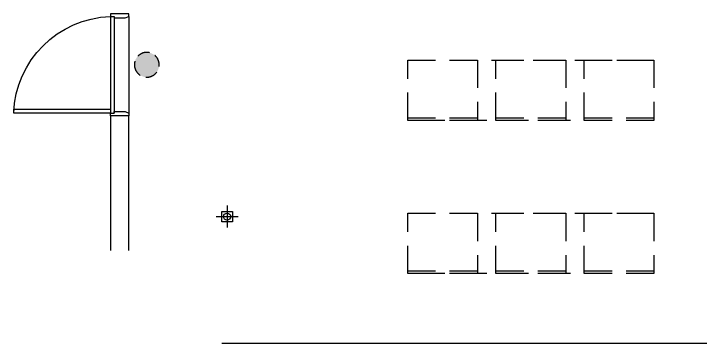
# Model space of a CAD drawing. Header units: millimetres. Extents: x -95754 to 177808, y 34455 to 150605.
# Drawn here: x 100714 to 108102, y 111705 to 115255 of the extents above; entities that cross this region are included whole.
import ezdxf

# ---------------------------------------------------------------- set-up
doc = ezdxf.new("R2010")
doc.units = ezdxf.units.MM
doc.header["$LTSCALE"] = 300
doc.linetypes.add('ghid', pattern=[3, 2, -1])
doc.linetypes.add('H1', pattern=[1.5, 1, -0.5])
for name, color, linetype in [('A-DOOR', 4, 'Continuous'), ('A-DOOR-1', 1, 'Continuous'), ('A-DOOR-8', 8, 'Continuous'), ('A-ELE-방수턱', 5, 'Continuous'), ('A-ETC-전기', 253, 'H1'), ('A-SYM', 7, 'Continuous'), ('A-WALL-D', 7, 'Continuous'), ('A-갑종방화문', 7, 'Continuous'), ('A-방화문표기', 6, 'ghid'), ('A-지붕바닥', 251, 'Continuous'), ('우수계획', 7, 'Continuous')]:
    doc.layers.add(name, color=color, linetype=linetype)

# ---------------------------------------------------------------- blocks, each defined once
blk = doc.blocks.new('FSD-1')
at = {"layer": 'A-DOOR'}
for points in [[(190359.4, 600586.7), (190359.4, 600556.7), (190319.4, 600556.7), (190319.4, 600541.7), (190199.4, 600541.7), (190159.4, 600556.7), (190159.4, 600586.7)], [(190359.4, 599486.7), (190359.4, 599516.7), (190319.4, 599516.7), (190319.4, 599531.7), (190199.4, 599531.7), (190159.4, 599516.7), (190159.4, 599486.7)], [(190359.4, 599516.7), (191399.4, 599516.7), (191399.4, 599556.7), (190359.4, 599556.7)]]:
    blk.add_lwpolyline(points, close=True, dxfattribs=at)
at = {"layer": 'A-DOOR-1'}
blk.add_arc((190322.5, 599479.8), 1077.5, 1.96142, 88.03858, dxfattribs=at)
at = {"layer": 'A-DOOR-8'}
for p, q in [((190159.4, 600556.7), (190159.4, 599516.7)), ((190319.4, 600556.7), (190319.4, 599516.7)), ((190359.4, 600556.7), (190359.4, 599516.7))]:
    blk.add_line(p, q, dxfattribs=at)
blk = doc.blocks.new('SYM-갑종방화문')
at = {"layer": 'A-방화문표기'}
blk.add_hatch(color=251, dxfattribs=at).paths.add_polyline_path([(-600, 0, 1), (600, 0, 1)])
at = {"layer": 'A-방화문표기', "color": 251}
blk.add_circle((0, 0), 600, dxfattribs=at)
blk = doc.blocks.new('A$C1B410CB1')
at = {"layer": 'A-갑종방화문', "xscale": 0.1666666666666667, "yscale": 0.1666666666666667, "zscale": 0.1666666666666667}
blk.add_blockref('SYM-갑종방화문', (100, 100), dxfattribs=at)
blk = doc.blocks.new('A$Cacae0627')
at = {"layer": '우수계획', "color": 1}
for p, q in [((0, 528), (0, -528)), ((-528, 0), (528, 0))]:
    blk.add_line(p, q, dxfattribs=at)
at = {"layer": '우수계획', "color": 6, "lineweight": -3}
blk.add_lwpolyline([(-250, 250), (250, 250), (250, -250), (-250, -250)], close=True, dxfattribs=at)
blk.add_circle((0, 0), 167, dxfattribs=at)
blk = doc.blocks.new('A$Cfdea7a82')
at = {"layer": 'A-SYM', "xscale": 0.2249999999999964, "yscale": 0.2249999999999964, "zscale": 0.2249999999999964}
blk.add_blockref('A$Cacae0627', (203.8, 118.8, 0), dxfattribs=at)
blk = doc.blocks.new('A$C2e8f9a8b')
at = {"color": 0}
blk.add_line((30, 750), (30, 0), dxfattribs=at)
blk.add_lwpolyline([(650, 0), (0, 0), (0, 750), (650, 750)], close=True, dxfattribs=at)

msp = doc.modelspace()

# ---------------------------------------------------------------- linework, layer by layer
at = {"layer": 'A-ELE-방수턱'}
msp.add_line((102953.6, 111705), (112553.6, 111705), dxfattribs=at)
at = {"layer": 'A-ETC-전기', "elevation": 0}
for points in [[(107603.6, 114755), (107603.6, 114105), (104953.6, 114105), (104953.6, 114755)], [(107603.6, 113105), (107603.6, 112455), (104953.6, 112455), (104953.6, 113105)]]:
    msp.add_lwpolyline(points, close=True, dxfattribs=at)
at = {"layer": 'A-WALL-D', "elevation": 0}
msp.add_lwpolyline([(101953.6, 112705), (101953.6, 114155), (101753.6, 114155), (101753.6, 112705)], dxfattribs=at)

# ---------------------------------------------------------------- block references
at = {"layer": 'A-DOOR', "xscale": -1}
msp.add_blockref('FSD-1', (292113, -485331.6), dxfattribs=at)
at = {"layer": 'A-ETC-전기', "rotation": 89.99999999999999}
for p in [(105703.6, 114105, 0), (106653.6, 114105, 0), (107603.6, 114105, 0), (105703.6, 112455), (106653.6, 112455), (107603.6, 112455)]:
    msp.add_blockref('A$C2e8f9a8b', p, dxfattribs=at)
at = {"layer": 'A-갑종방화문', "xscale": -1.333333333333056, "yscale": 1.333333333333056, "zscale": 1.333333333333056, "rotation": 90}
msp.add_blockref('A$C1B410CB1', (102278.9, 114838.4), dxfattribs=at)
at = {"layer": 'A-지붕바닥'}
msp.add_blockref('A$Cfdea7a82', (102806.3, 112951.2), dxfattribs=at)

doc.saveas('drawing.dxf')
